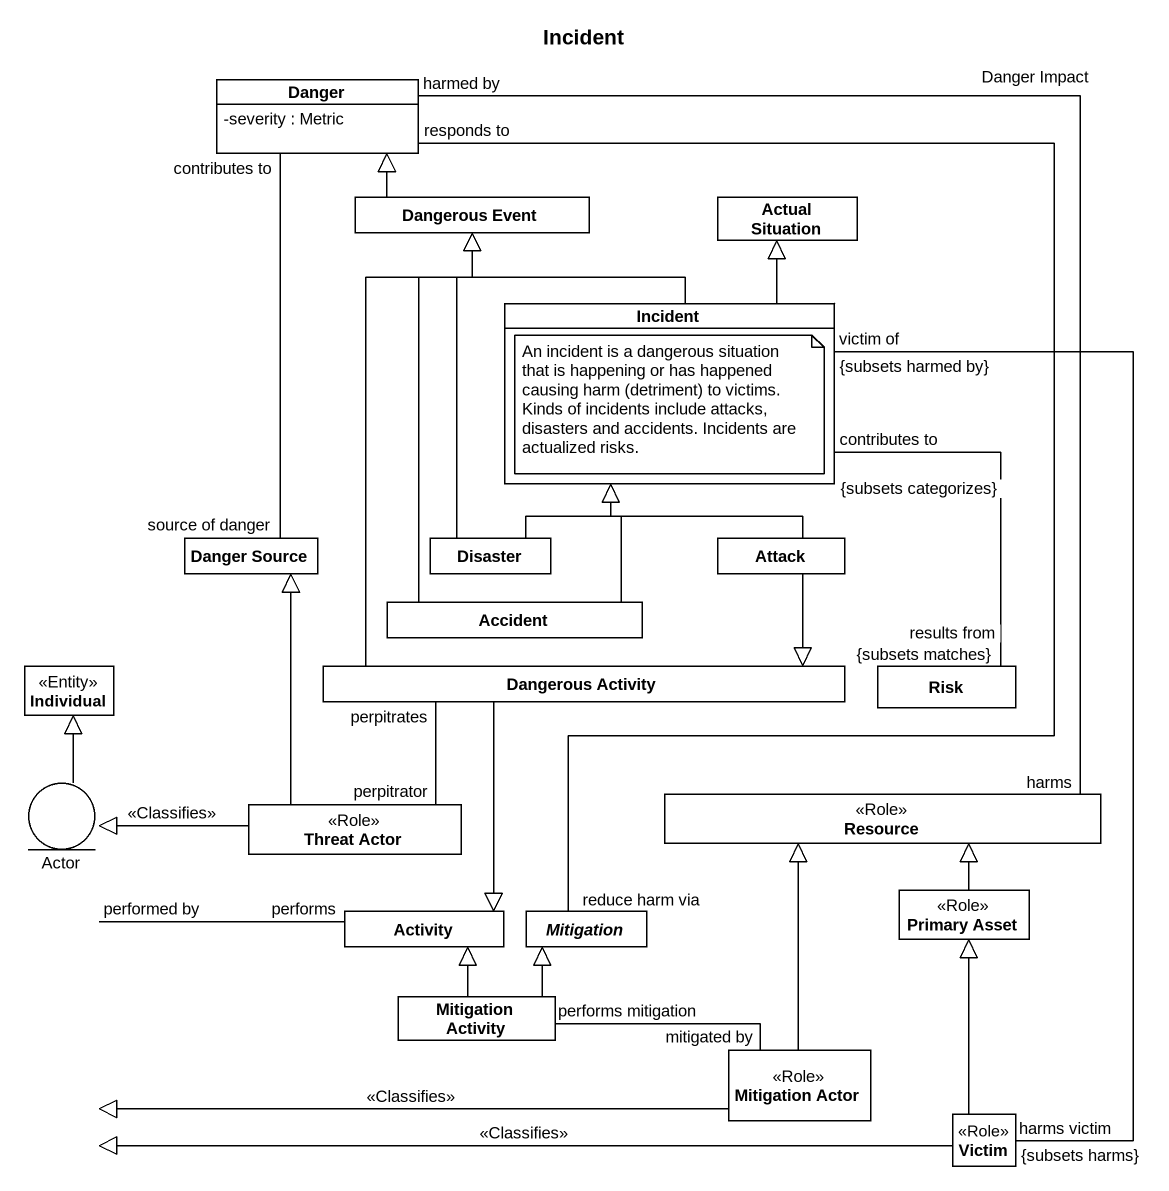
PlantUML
@startuml
title Incident
allowmixing
hide circle
hide empty members
skinparam classAttributeIconSize 0
class Danger {
  -severity : Metric
}
class "Dangerous Event" as Dangerous_Event
class "Actual Situation" as Actual_Situation
class Incident
class "Danger Source" as Danger_Source
class Disaster
class Attack
class Accident
class Individual <<Entity>>
class "Dangerous Activity" as Dangerous_Activity
class Risk
entity "Actor" as Actor_
class "Threat Actor" as Threat_Actor <<Role>>
class Resource <<Role>>
class "Primary Asset" as Primary_Asset <<Role>>
class Activity
abstract class Mitigation
class "Mitigation Activity" as Mitigation_Activity
class "Mitigation Actor" as Mitigation_Actor <<Role>>
class Victim <<Role>>
Danger "contributes to" -- "source of danger" Danger_Source
Danger "harmed by" -- "harms" Resource : Danger Impact
Danger "responds to" -- "reduce harm via" Mitigation
Dangerous_Event -up-|> Danger
Incident -up-|> Dangerous_Event
Incident -up-|> Actual_Situation
Incident "victim of\n{subsets harmed by}" -- "harms victim\n{subsets harms}" Victim
Disaster -up-|> Dangerous_Event
Disaster -up-|> Incident
Attack -up-|> Incident
Attack --|> Dangerous_Activity
Accident -up-|> Dangerous_Event
Accident -up-|> Incident
Dangerous_Activity -up-|> Dangerous_Event
Dangerous_Activity --|> Activity
Risk "results from\n{subsets matches}" -up- "contributes to\n{subsets categorizes}" Incident
Actor_ -up-|> Individual
Actor_ "performed by" -right- "performs" Activity
Threat_Actor -up-|> Danger_Source
Threat_Actor "perpitrator" -up- "perpitrates" Dangerous_Activity
Threat_Actor -left-|> Actor_ : <<Classifies>>
Primary_Asset -up-|> Resource
Mitigation_Activity -up-|> Activity
Mitigation_Activity -up-|> Mitigation
Mitigation_Actor -left-|> Actor_ : <<Classifies>>
Mitigation_Actor -up-|> Resource
Mitigation_Actor "mitigated by" -left- "performs mitigation" Mitigation_Activity
Victim -left-|> Actor_ : <<Classifies>>
Victim -up-|> Primary_Asset
note bottom of Incident : An incident is a dangerous situation that is happening or has happened causing harm (detriment) to victims. Kinds of incidents include attacks, disasters and accidents. Incidents are actualized risks.
@enduml
